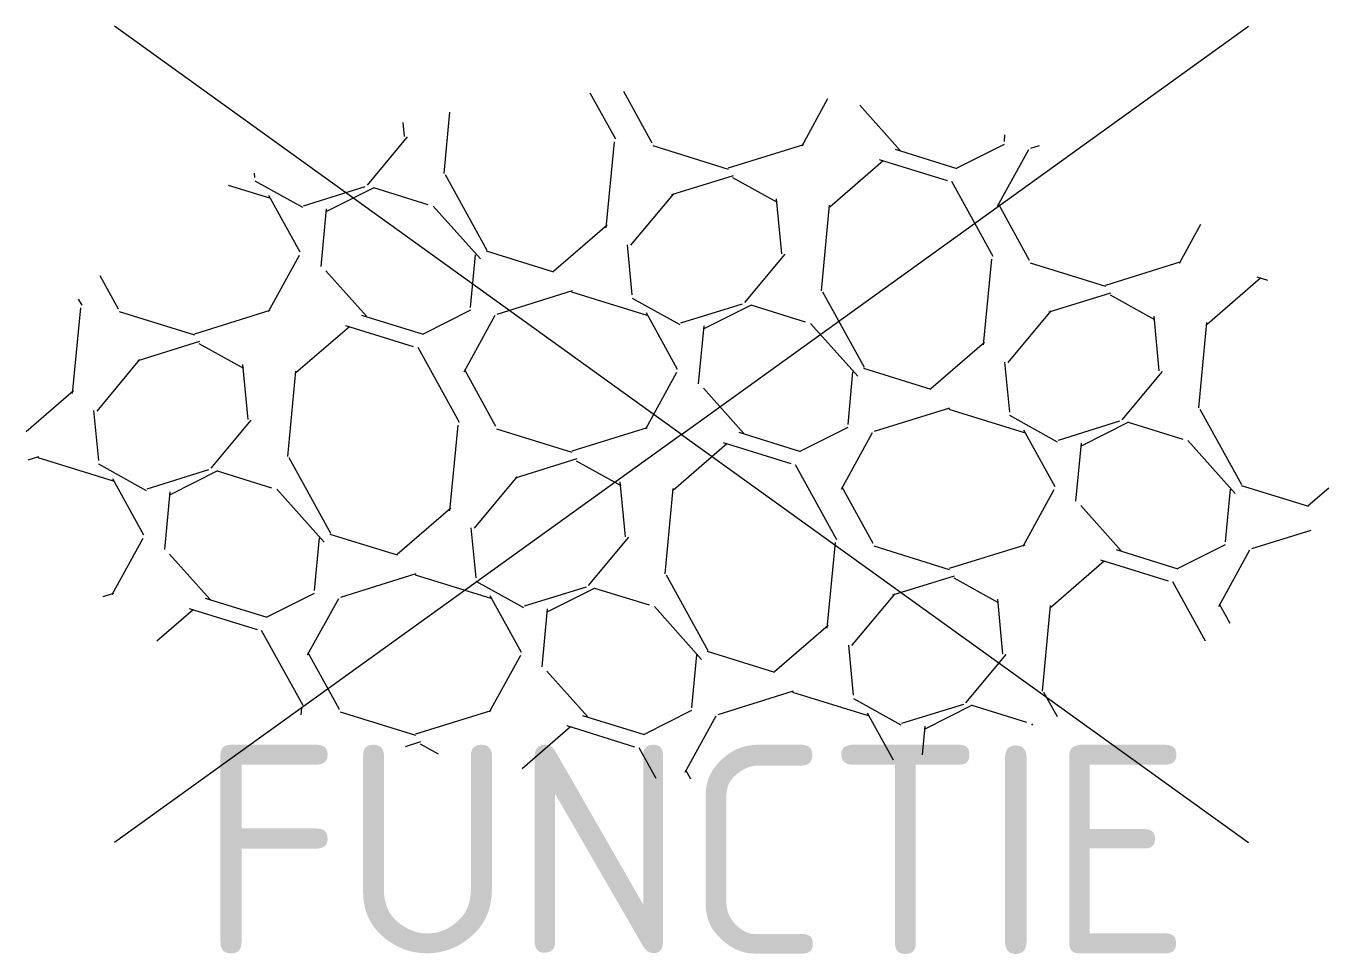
# Model space of a CAD drawing. Extents: x -5.7 to 5.6, y -4.5 to 3.5.
import ezdxf
from ezdxf.enums import TextEntityAlignment as Align

# ---------------------------------------------------------------- set-up
doc = ezdxf.new("R2010")
doc.units = 0
doc.styles.add('NLCS-ISO', font='NLCS-ISO.ttf')

msp = doc.modelspace()

# ---------------------------------------------------------------- linework, layer by layer
for q in [(-4.895, 3.524), (4.895, 3.524), (-4.895, -3.524), (4.895, -3.524)]:
    msp.add_line((0, 0), q)
at = {"ltscale": 0.1}
for p, q in [((-0.567, 2.547), (-0.787, 2.944)), ((-0.501, 2.961), (-0.255, 2.516)), ((1.041, 2.491), (1.265, 2.898)), ((1.888, 2.45), (1.539, 2.842)), ((-2.049, 2.252), (-1.999, 2.781)), ((-2.391, 2.571), (-2.403, 2.692)), ((-2.711, 2.15), (-2.364, 2.567)), ((-0.649, 1.784), (-0.579, 2.524)), ((-0.247, 2.493), (0.404, 2.29)), ((0.406, 2.301), (1.057, 2.503)), ((2.38, 2.3), (2.789, 2.505)), ((2.788, 2.527), (2.793, 2.585)), ((3.089, 2.491), (3.013, 2.467)), ((1.28, 1.964), (1.742, 2.364)), ((2.296, 2.188), (1.711, 2.37)), ((1.845, 2.461), (2.378, 2.296)), ((2.997, 2.456), (2.727, 1.968)), ((-3.682, 2.216), (-3.685, 2.256)), ((-3.553, 2.038), (-3.91, 2.149)), ((-3.269, 1.958), (-3.68, 2.186)), ((-3.262, 1.974), (-2.73, 2.14)), ((-2.04, 2.242), (-1.681, 1.591)), ((0.447, 2.232), (-0.086, 2.067)), ((0.828, 2), (0.445, 2.213)), ((2.691, 1.535), (2.333, 2.182)), ((-3.291, 1.572), (-3.561, 2.061)), ((-3.062, 1.926), (-2.653, 2.131)), ((-2.186, 1.981), (-2.656, 2.127)), ((-0.437, 1.633), (-0.067, 2.077)), ((0.867, 1.559), (0.822, 2.033)), ((-3.11, 1.448), (-3.063, 1.948)), ((-1.735, 1.514), (-2.143, 1.97)), ((1.209, 1.24), (1.279, 1.978)), ((2.733, 1.992), (3.003, 1.504)), ((-1.105, 1.409), (-0.642, 1.81)), ((4.299, 1.479), (4.484, 1.813)), ((-1.685, 1.583), (-1.104, 1.403)), ((-0.424, 1.204), (-0.465, 1.636)), ((-3.566, 1.06), (-3.297, 1.548)), ((-1.82, 1.096), (-1.777, 1.551)), ((0.547, 1.138), (0.894, 1.555)), ((2.609, 0.772), (2.679, 1.511)), ((3.011, 1.481), (3.662, 1.278)), ((3.664, 1.288), (4.315, 1.491)), ((-5.021, 1.371), (-4.863, 1.084)), ((-2.72, 1.019), (-3.069, 1.411)), ((4.538, 0.952), (5, 1.351)), ((5.061, 1.329), (4.969, 1.358)), ((-0.943, 1.238), (-1.595, 1.036)), ((-5.175, 1.115), (-5.204, 1.168)), ((-0.295, 1.026), (-0.946, 1.228)), ((-0.011, 0.946), (-0.422, 1.174)), ((-0.004, 0.962), (0.528, 1.128)), ((1.218, 1.23), (1.577, 0.579)), ((3.705, 1.22), (3.172, 1.055)), ((4.086, 0.988), (3.703, 1.201)), ((-5.256, 0.353), (-5.186, 1.092)), ((-4.855, 1.061), (-4.204, 0.859)), ((-4.201, 0.869), (-3.55, 1.071)), ((-2.762, 1.03), (-2.23, 0.865)), ((-2.227, 0.869), (-1.819, 1.074)), ((-1.611, 1.025), (-1.88, 0.537)), ((-0.033, 0.56), (-0.303, 1.049)), ((0.196, 0.914), (0.605, 1.119)), ((1.072, 0.969), (0.602, 1.115)), ((2.821, 0.621), (3.191, 1.065)), ((4.125, 0.547), (4.08, 1.021)), ((-3.328, 0.533), (-2.866, 0.932)), ((-2.312, 0.757), (-2.896, 0.938)), ((0.148, 0.436), (0.195, 0.936)), ((1.523, 0.502), (1.115, 0.958)), ((4.467, 0.228), (4.537, 0.966)), ((-4.161, 0.801), (-4.693, 0.636)), ((2.153, 0.397), (2.616, 0.797)), ((-3.779, 0.569), (-4.163, 0.782)), ((-1.917, 0.103), (-2.274, 0.751)), ((-5.045, 0.201), (-4.675, 0.646)), ((-3.741, 0.128), (-3.786, 0.602)), ((1.573, 0.571), (2.154, 0.391)), ((2.834, 0.192), (2.793, 0.624)), ((-3.399, -0.192), (-3.329, 0.546)), ((-1.874, 0.561), (-1.605, 0.072)), ((-0.308, 0.048), (-0.039, 0.536)), ((1.438, 0.084), (1.481, 0.539)), ((3.805, 0.126), (4.152, 0.543)), ((-5.658, 0.025), (-5.249, 0.378)), ((0.538, 0.007), (0.189, 0.398)), ((2.315, 0.226), (1.663, 0.024)), ((-5.031, -0.227), (-5.072, 0.205)), ((-4.061, -0.293), (-3.714, 0.124)), ((2.963, 0.014), (2.312, 0.216)), ((3.247, -0.066), (2.836, 0.162)), ((3.254, -0.05), (3.786, 0.116)), ((4.476, 0.218), (4.835, -0.433)), ((-1.999, -0.659), (-1.928, 0.08)), ((-1.597, 0.049), (-0.946, -0.153)), ((-0.943, -0.143), (-0.292, 0.059)), ((0.496, 0.018), (1.028, -0.148)), ((1.031, -0.143), (1.439, 0.062)), ((1.647, 0.013), (1.378, -0.476)), ((3.225, -0.452), (2.955, 0.037)), ((3.454, -0.098), (3.863, 0.107)), ((4.33, -0.043), (3.86, 0.103)), ((-0.07, -0.479), (0.392, -0.08)), ((0.946, -0.255), (0.362, -0.074)), ((3.406, -0.576), (3.453, -0.076)), ((4.781, -0.511), (4.373, -0.054)), ((-5.551, -0.193), (-5.642, -0.222)), ((-4.902, -0.405), (-5.553, -0.203)), ((-3.39, -0.201), (-3.03, -0.852)), ((-0.903, -0.211), (-1.435, -0.377)), ((-4.619, -0.486), (-5.029, -0.257)), ((-4.612, -0.469), (-4.079, -0.304)), ((-4.412, -0.518), (-4.003, -0.312)), ((-3.535, -0.463), (-4.005, -0.317)), ((-0.521, -0.443), (-0.905, -0.23)), ((1.341, -0.909), (0.984, -0.262)), ((-4.64, -0.871), (-4.91, -0.383)), ((-1.787, -0.811), (-1.417, -0.366)), ((-0.483, -0.885), (-0.528, -0.41)), ((4.831, -0.441), (5.412, -0.621)), ((-4.46, -0.995), (-4.413, -0.495)), ((-3.085, -0.93), (-3.493, -0.473)), ((-0.141, -1.204), (-0.071, -0.466)), ((1.384, -0.452), (1.653, -0.94)), ((2.95, -0.964), (3.219, -0.476)), ((4.696, -0.928), (4.739, -0.473)), ((5.411, -0.615), (5.59, -0.461)), ((-2.454, -1.034), (-1.991, -0.634)), ((3.797, -1.005), (3.447, -0.614)), ((-4.916, -1.383), (-4.646, -0.895)), ((-3.169, -1.348), (-3.126, -0.892)), ((-3.035, -0.86), (-2.454, -1.041)), ((-1.773, -1.239), (-1.814, -0.807)), ((-0.803, -1.305), (-0.455, -0.888)), ((5.434, -0.829), (4.922, -0.988)), ((1.259, -1.672), (1.33, -0.932)), ((1.661, -0.963), (2.312, -1.165)), ((2.315, -1.155), (2.966, -0.953)), ((3.753, -0.994), (4.286, -1.16)), ((4.289, -1.155), (4.697, -0.95)), ((4.905, -0.999), (4.636, -1.488)), ((-4.069, -1.424), (-4.419, -1.033)), ((3.188, -1.491), (3.65, -1.092)), ((4.204, -1.267), (3.62, -1.086)), ((-2.293, -1.205), (-2.944, -1.408)), ((-1.644, -1.418), (-2.295, -1.215)), ((-0.132, -1.213), (0.228, -1.865)), ((2.355, -1.223), (1.822, -1.389)), ((-1.361, -1.498), (-1.771, -1.27)), ((-1.354, -1.481), (-0.821, -1.316)), ((-1.154, -1.53), (-0.745, -1.324)), ((-0.277, -1.475), (-0.747, -1.329)), ((2.737, -1.455), (2.353, -1.242)), ((4.524, -1.785), (4.242, -1.274)), ((-4.991, -1.4), (-4.9, -1.372)), ((-4.112, -1.413), (-3.579, -1.579)), ((-3.577, -1.575), (-3.168, -1.37)), ((-2.96, -1.419), (-3.23, -1.907)), ((-1.382, -1.883), (-1.652, -1.395)), ((1.471, -1.823), (1.841, -1.378)), ((2.775, -1.897), (2.73, -1.422)), ((-4.529, -1.782), (-4.215, -1.511)), ((-3.661, -1.687), (-4.246, -1.505)), ((-1.202, -2.007), (-1.155, -1.507)), ((0.173, -1.942), (-0.234, -1.486)), ((3.117, -2.216), (3.187, -1.478)), ((4.642, -1.464), (4.733, -1.629)), ((0.804, -2.046), (1.267, -1.646)), ((-3.266, -2.34), (-3.624, -1.693)), ((-3.224, -1.883), (-2.954, -2.371)), ((-1.658, -2.395), (-1.388, -1.907)), ((0.089, -2.36), (0.132, -1.904)), ((0.223, -1.872), (0.804, -2.053)), ((1.485, -2.251), (1.444, -1.819)), ((2.456, -2.317), (2.803, -1.9)), ((-0.811, -2.436), (-1.161, -2.045)), ((0.965, -2.217), (0.314, -2.42)), ((1.614, -2.43), (0.963, -2.227)), ((3.126, -2.226), (3.243, -2.436)), ((1.897, -2.51), (1.487, -2.282)), ((1.904, -2.493), (2.437, -2.328)), ((2.104, -2.542), (2.513, -2.336)), ((2.981, -2.487), (2.511, -2.341)), ((-3.283, -2.421), (-3.278, -2.363)), ((-2.946, -2.394), (-2.295, -2.596)), ((-2.293, -2.586), (-1.642, -2.384)), ((-0.854, -2.426), (-0.321, -2.591)), ((-0.319, -2.587), (0.089, -2.382)), ((0.298, -2.431), (0.028, -2.919)), ((1.83, -2.813), (1.606, -2.407)), ((-1.374, -2.884), (-0.957, -2.523)), ((-0.403, -2.699), (-0.988, -2.517)), ((2.08, -2.765), (2.103, -2.519)), ((3.034, -2.509), (3.024, -2.498)), ((-2.252, -2.655), (-2.385, -2.696)), ((-2.096, -2.761), (-2.254, -2.673)), ((-0.219, -2.971), (-0.366, -2.705)), ((0.034, -2.895), (0.077, -2.973))]:
    msp.add_line(p, q, dxfattribs=at)

# ---------------------------------------------------------------- texts
at = {"style": 'NLCS-ISO', "flags": 1}
msp.add_attdef('FUNCTIE', text='', height=1.8, dxfattribs=at).set_placement((0.116, -3.585), align=Align.MIDDLE_CENTER)

doc.saveas('drawing.dxf')
